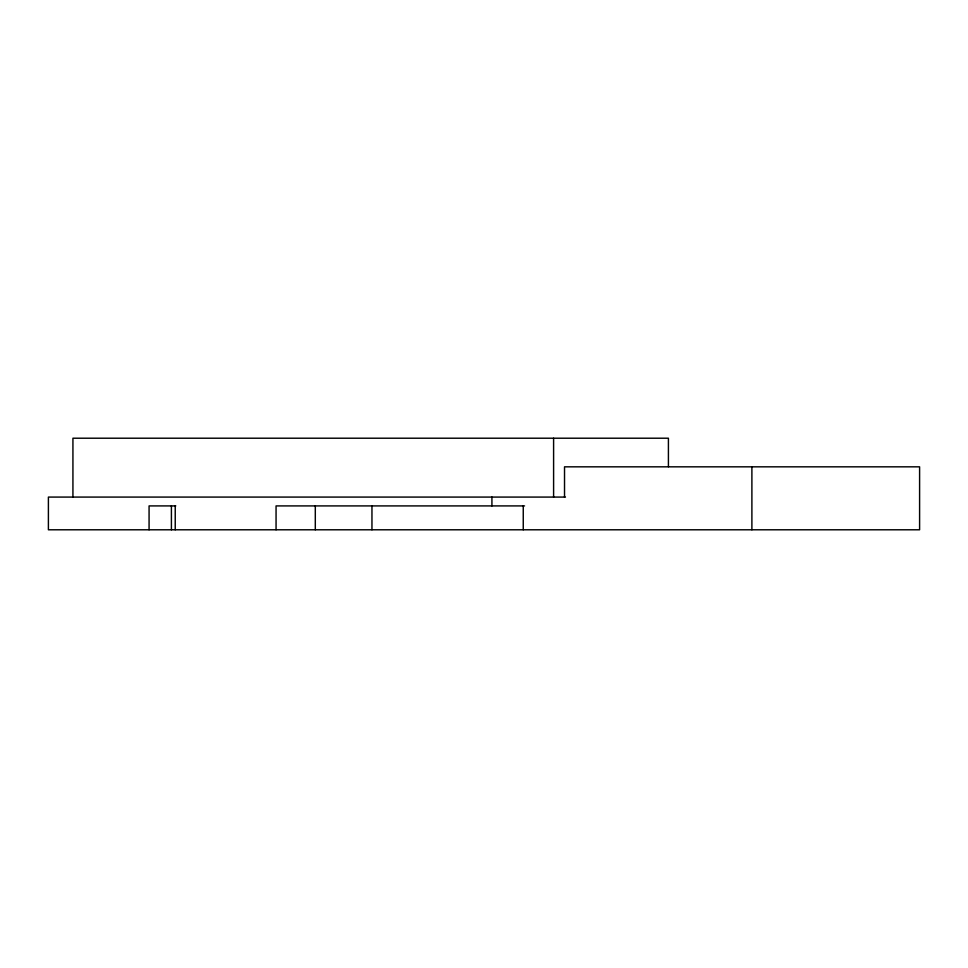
<?xml version="1.0" encoding="UTF-8"?>
<svg xmlns="http://www.w3.org/2000/svg" width="968" height="968" viewBox="0 0 968 968"><rect width="100%" height="100%" fill="white"/><g stroke="black" fill="none" stroke-linecap="round" stroke-linejoin="round"><path stroke-width="1.45" d="M565.457 497.08L48.4 497.08L48.4 529.786L919.6 529.786L919.6 466.83L564.525 466.83L564.525 497.08M175.777 505.913L149.072 505.913L149.072 529.786M524.559 505.913L276.062 505.913L276.062 529.786M751.894 466.83L751.894 529.786M668.416 466.733L668.416 438.214L72.927 438.214L72.927 497.08M553.599 438.214L553.599 497.08M523.252 505.913L523.252 529.786M491.925 497.08L491.925 505.913M371.954 505.913L371.954 529.786M315.302 505.913L315.302 529.786M175.232 505.913L175.232 529.786M171.409 505.913L171.409 529.786"/></g></svg>
